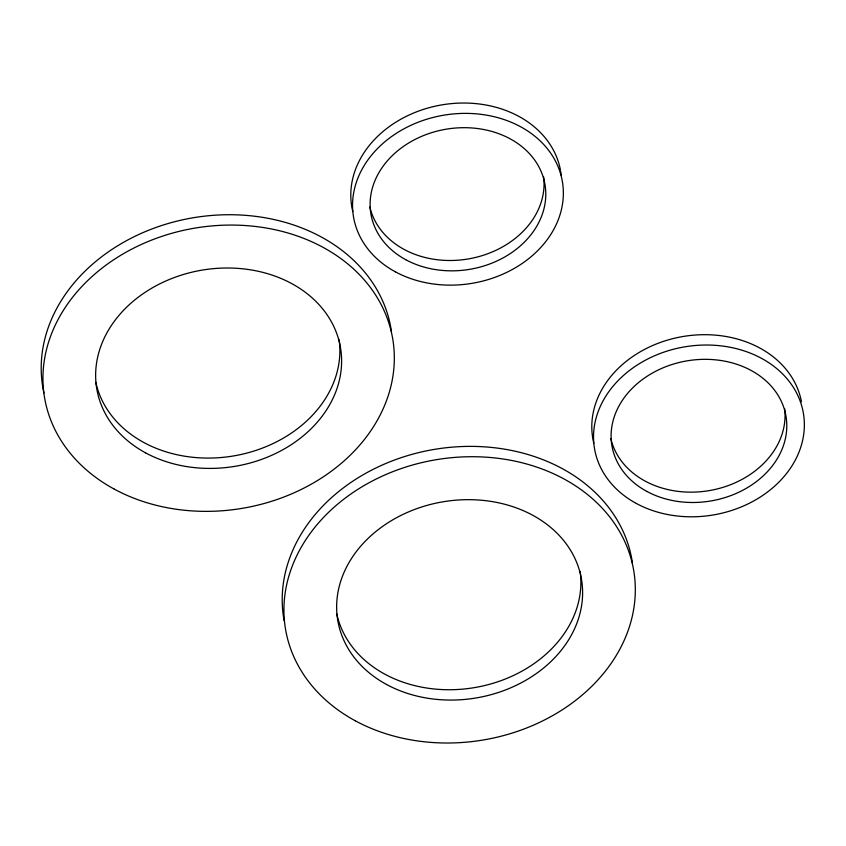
<?xml version="1.0" encoding="UTF-8"?>
<svg xmlns="http://www.w3.org/2000/svg" width="846" height="846" viewBox="0 0 846 846"><rect width="100%" height="100%" fill="white"/><g stroke="black" fill="none" stroke-linecap="round" stroke-linejoin="round"><path stroke-width="1.27" d="M43.929 392.956A176.55 142.107 -9.5 0 1 191.492 218.056A176.55 142.107 -9.5 0 1 391.455 331.569M339.13 339.775A123.579 99.468 -9.5 0 1 234.427 455.793A123.579 99.468 -9.5 0 1 95.799 382.339M352.803 211.553A105.93 85.266 -9.5 0 1 438.112 105.57A105.93 85.266 -9.5 0 1 560.454 170.12M560.687 171.4A105.93 85.266 -9.5 0 1 561.226 175.291M543.65 176.909A88.27 71.053 -9.5 0 1 468.547 258.897A88.27 71.053 -9.5 0 1 369.85 207.006M580.134 571.42A123.579 99.468 -9.5 0 1 475.431 687.449A123.579 99.468 -9.5 0 1 336.793 613.995M284.161 620.869A176.55 142.107 -9.5 0 1 434.833 449.311A176.55 142.107 -9.5 0 1 632.459 563.225M593.807 443.209A105.93 85.266 -9.5 0 1 679.116 337.226A105.93 85.266 -9.5 0 1 801.458 401.776M784.644 408.565A88.27 71.053 -9.5 0 1 709.551 490.553A88.27 71.053 -9.5 0 1 610.854 438.662M114.284 489.136A176.55 142.107 -9.5 0 0 393.221 374.091A176.55 142.107 -9.5 0 0 148.367 241.406A176.55 142.107 -9.5 0 0 114.284 489.136M145.586 452.853A123.579 99.468 -9.5 0 0 340.843 372.325A123.579 99.468 -9.5 0 0 169.443 279.444A123.579 99.468 -9.5 0 0 145.586 452.853M395.346 271.809A105.93 85.266 -9.5 0 0 562.696 202.786A105.93 85.266 -9.5 0 0 415.788 123.178A105.93 85.266 -9.5 0 0 395.346 271.809M405.773 259.722A88.27 71.053 -9.5 0 0 545.236 202.194A88.27 71.053 -9.5 0 0 422.81 135.857A88.27 71.053 -9.5 0 0 405.773 259.722M386.59 684.509A123.579 99.468 -9.5 0 0 581.837 603.981A123.579 99.468 -9.5 0 0 410.447 511.1A123.579 99.468 -9.5 0 0 386.59 684.509M355.288 720.792A176.55 142.107 -9.5 0 0 634.214 605.747A176.55 142.107 -9.5 0 0 389.361 473.051A176.55 142.107 -9.5 0 0 355.288 720.792M636.34 503.465A105.93 85.266 -9.5 0 0 803.7 434.442A105.93 85.266 -9.5 0 0 656.792 354.823A105.93 85.266 -9.5 0 0 636.34 503.465M646.778 491.378A88.27 71.053 -9.5 0 0 786.241 433.85A88.27 71.053 -9.5 0 0 663.814 367.502A88.27 71.053 -9.5 0 0 646.778 491.378"/></g></svg>
